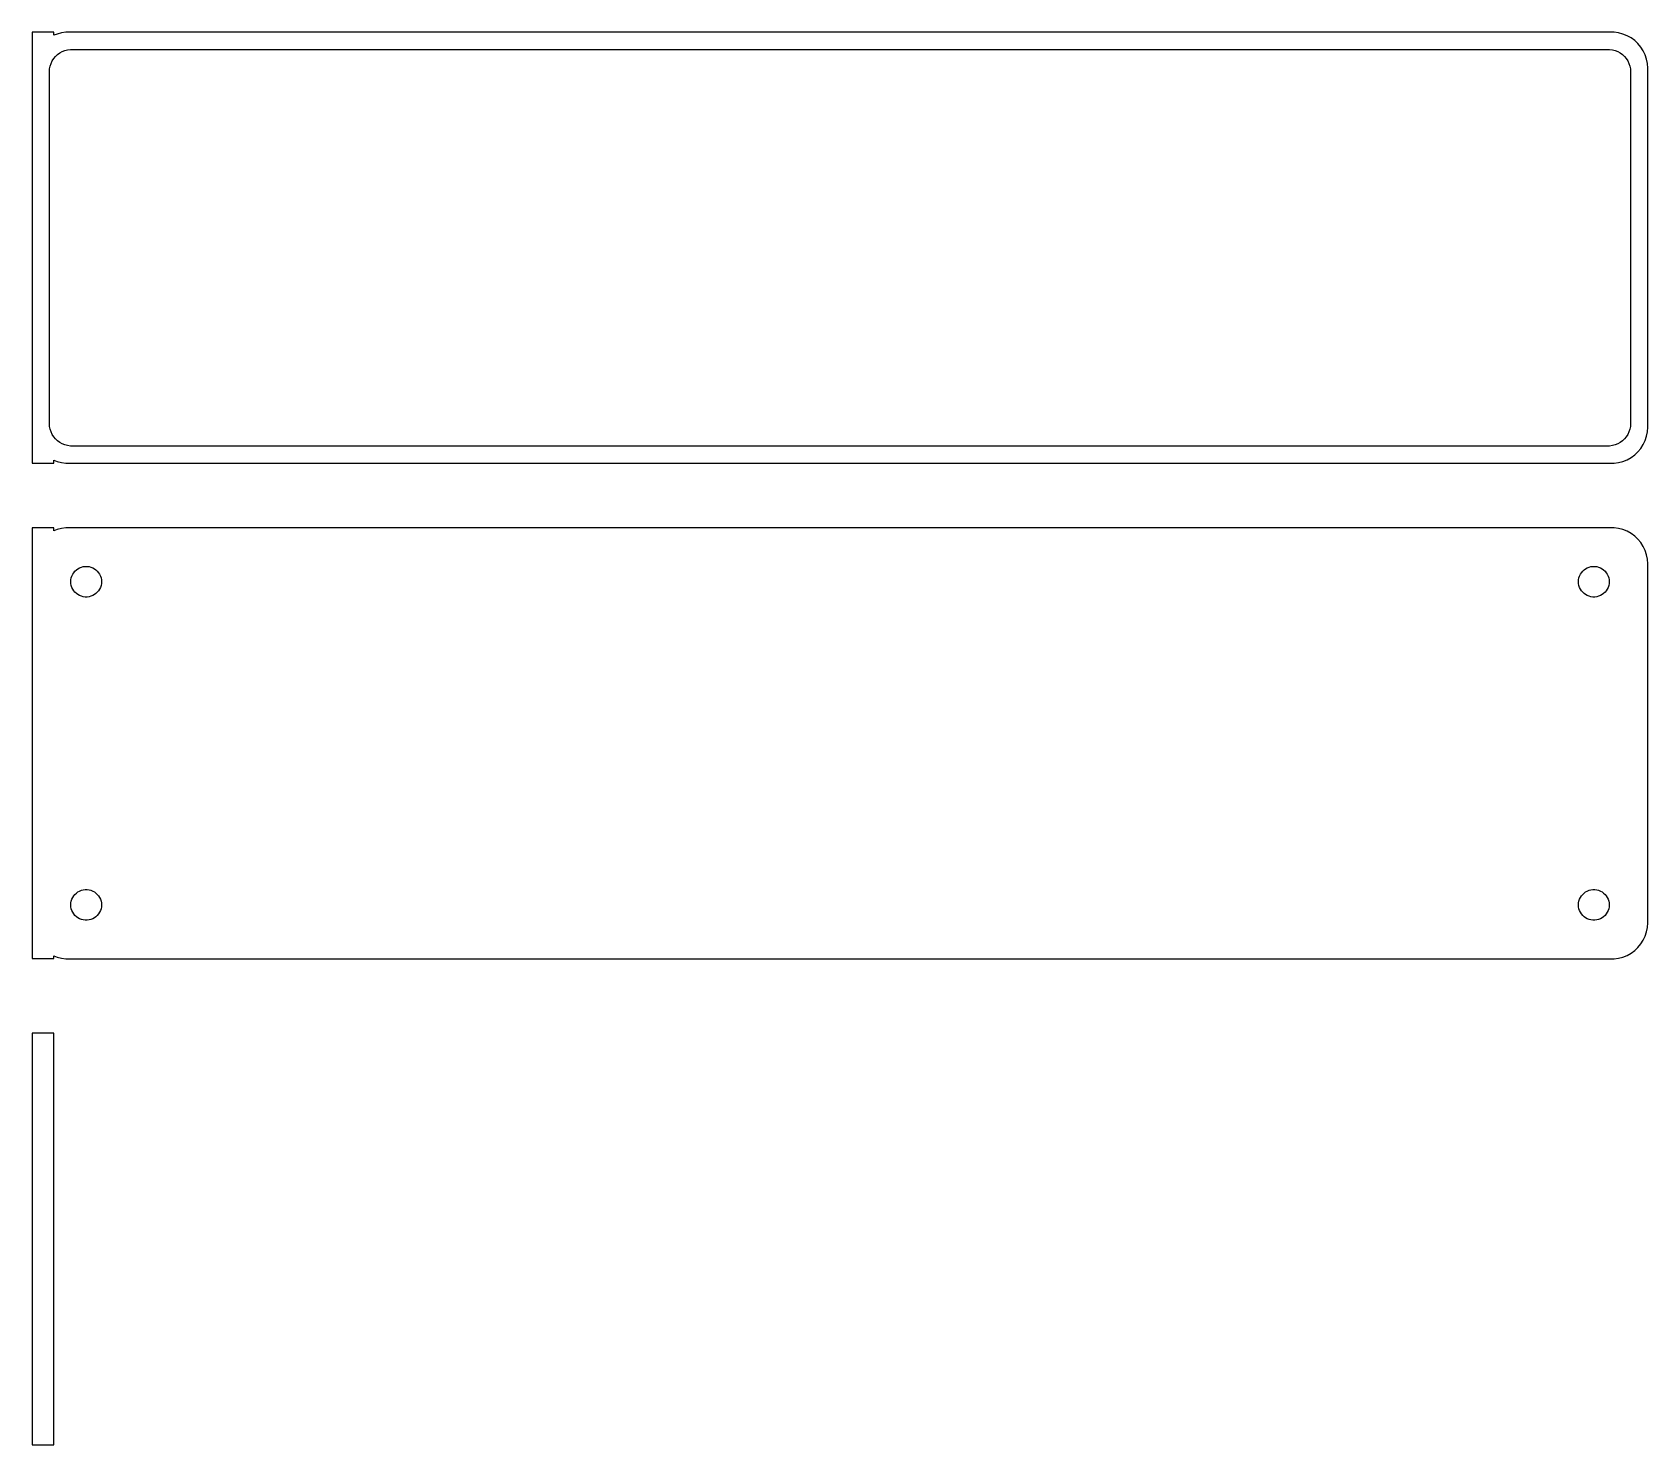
# Model space of a CAD drawing. Header units: metres. Extents: x -112 to 112, y 40 to 237.
import ezdxf

# ---------------------------------------------------------------- set-up
doc = ezdxf.new("R2010")
doc.units = ezdxf.units.M

msp = doc.modelspace()

# ---------------------------------------------------------------- linework, layer by layer
for p, q in [((-109.5, 236.99), (-112.5, 236.99)), ((-112.5, 236.99), (-112.5, 177.01)), ((-109.5, 236.575), (-109.5, 236.99)), ((-109.045, 236.755), (-109.5, 236.575)), ((-108.437, 236.911), (-109.045, 236.755)), ((-107.814, 236.99), (-108.437, 236.911)), ((107.814, 236.99), (-107.814, 236.99)), ((108.437, 236.911), (107.814, 236.99)), ((109.045, 236.755), (108.437, 236.911)), ((109.629, 236.524), (109.045, 236.755)), ((110.179, 236.222), (109.629, 236.524)), ((-108.984, 233.899), (-108.668, 234.128)), ((-108.668, 234.128), (-108.325, 234.317)), ((-108.325, 234.317), (-107.962, 234.461)), ((-107.962, 234.461), (-107.583, 234.558)), ((-107.583, 234.558), (-107.195, 234.607)), ((-107.195, 234.607), (107.195, 234.607)), ((107.195, 234.607), (107.583, 234.558)), ((107.583, 234.558), (107.962, 234.461)), ((107.962, 234.461), (108.325, 234.317)), ((108.325, 234.317), (108.668, 234.128)), ((108.668, 234.128), (108.984, 233.899)), ((110.687, 235.853), (110.179, 236.222)), ((111.145, 235.423), (110.687, 235.853)), ((111.545, 234.939), (111.145, 235.423)), ((111.882, 234.409), (111.545, 234.939)), ((112.149, 233.841), (111.882, 234.409)), ((-110.113, 231.5), (-110.088, 231.89)), ((-110.088, 231.89), (-110.015, 232.274)), ((-110.015, 232.274), (-109.894, 232.646)), ((-109.894, 232.646), (-109.728, 233)), ((-109.728, 233), (-109.518, 233.33)), ((-109.518, 233.33), (-109.269, 233.631)), ((-109.269, 233.631), (-108.984, 233.899)), ((108.984, 233.899), (109.269, 233.631)), ((109.269, 233.631), (109.518, 233.33)), ((109.518, 233.33), (109.728, 233)), ((109.728, 233), (109.894, 232.646)), ((109.894, 232.646), (110.015, 232.274)), ((110.015, 232.274), (110.088, 231.89)), ((110.088, 231.89), (110.113, 231.5)), ((112.343, 233.243), (112.149, 233.841)), ((112.461, 232.627), (112.343, 233.243)), ((112.5, 232), (112.461, 232.627)), ((112.5, 182), (112.5, 232)), ((-110.113, 182.5), (-110.113, 231.5)), ((110.113, 231.5), (110.113, 182.5)), ((-110.088, 182.11), (-110.113, 182.5)), ((110.113, 182.5), (110.088, 182.11)), ((-110.015, 181.726), (-110.088, 182.11)), ((-109.894, 181.354), (-110.015, 181.726)), ((-109.728, 181), (-109.894, 181.354)), ((-109.518, 180.67), (-109.728, 181)), ((-109.269, 180.369), (-109.518, 180.67)), ((-108.984, 180.101), (-109.269, 180.369)), ((-108.668, 179.872), (-108.984, 180.101)), ((108.984, 180.101), (108.668, 179.872)), ((109.269, 180.369), (108.984, 180.101)), ((109.518, 180.67), (109.269, 180.369)), ((109.728, 181), (109.518, 180.67)), ((109.894, 181.354), (109.728, 181)), ((110.015, 181.726), (109.894, 181.354)), ((110.088, 182.11), (110.015, 181.726)), ((111.882, 179.591), (112.149, 180.159)), ((112.149, 180.159), (112.343, 180.757)), ((112.343, 180.757), (112.461, 181.373)), ((112.461, 181.373), (112.5, 182)), ((-108.325, 179.683), (-108.668, 179.872)), ((-107.962, 179.539), (-108.325, 179.683)), ((-107.583, 179.442), (-107.962, 179.539)), ((-107.195, 179.393), (-107.583, 179.442)), ((107.195, 179.393), (-107.195, 179.393)), ((107.583, 179.442), (107.195, 179.393)), ((107.962, 179.539), (107.583, 179.442)), ((108.325, 179.683), (107.962, 179.539)), ((108.668, 179.872), (108.325, 179.683)), ((109.629, 177.476), (110.179, 177.778)), ((110.179, 177.778), (110.687, 178.147)), ((110.687, 178.147), (111.145, 178.577)), ((111.145, 178.577), (111.545, 179.061)), ((111.545, 179.061), (111.882, 179.591)), ((-112.5, 177.01), (-109.5, 177.01)), ((-109.5, 177.425), (-109.045, 177.245)), ((-109.5, 177.01), (-109.5, 177.425)), ((-109.045, 177.245), (-108.437, 177.089)), ((-108.437, 177.089), (-107.814, 177.01)), ((-107.814, 177.01), (107.814, 177.01)), ((107.814, 177.01), (108.437, 177.089)), ((108.437, 177.089), (109.045, 177.245)), ((109.045, 177.245), (109.629, 177.476)), ((-109.5, 167.979), (-112.5, 167.979)), ((-112.5, 167.979), (-112.5, 108.021)), ((-109.5, 167.575), (-109.5, 167.979)), ((-109.045, 167.755), (-109.5, 167.575)), ((-108.437, 167.911), (-109.045, 167.755)), ((-107.814, 167.99), (-108.437, 167.911)), ((107.814, 167.99), (-107.814, 167.99)), ((108.437, 167.911), (107.814, 167.99)), ((109.045, 167.755), (108.437, 167.911)), ((109.629, 167.524), (109.045, 167.755)), ((110.179, 167.222), (109.629, 167.524)), ((110.687, 166.853), (110.179, 167.222)), ((111.145, 166.423), (110.687, 166.853)), ((111.545, 165.939), (111.145, 166.423)), ((111.882, 165.409), (111.545, 165.939)), ((112.149, 164.841), (111.882, 165.409)), ((112.343, 164.243), (112.149, 164.841)), ((-106.557, 161.962), (-106.361, 162.145)), ((-106.361, 162.145), (-106.144, 162.303)), ((-106.144, 162.303), (-105.909, 162.432)), ((-105.909, 162.432), (-105.66, 162.531)), ((-105.66, 162.531), (-105.4, 162.597)), ((-105.4, 162.597), (-105.134, 162.631)), ((-105.134, 162.631), (-104.866, 162.631)), ((-104.866, 162.631), (-104.6, 162.597)), ((-104.6, 162.597), (-104.34, 162.531)), ((-104.34, 162.531), (-104.091, 162.432)), ((-104.091, 162.432), (-103.856, 162.303)), ((-103.856, 162.303), (-103.639, 162.145)), ((-103.639, 162.145), (-103.443, 161.962)), ((103.443, 161.962), (103.639, 162.145)), ((103.639, 162.145), (103.856, 162.303)), ((103.856, 162.303), (104.091, 162.432)), ((104.091, 162.432), (104.34, 162.531)), ((104.34, 162.531), (104.6, 162.597)), ((104.6, 162.597), (104.866, 162.631)), ((104.866, 162.631), (105.134, 162.631)), ((105.134, 162.631), (105.4, 162.597)), ((105.4, 162.597), (105.66, 162.531)), ((105.66, 162.531), (105.909, 162.432)), ((105.909, 162.432), (106.144, 162.303)), ((106.144, 162.303), (106.361, 162.145)), ((106.361, 162.145), (106.557, 161.962)), ((112.461, 163.627), (112.343, 164.243)), ((112.5, 163), (112.461, 163.627)), ((112.5, 113), (112.5, 163)), ((-107.135, 160.5), (-107.118, 160.768)), ((-107.118, 160.232), (-107.135, 160.5)), ((-107.118, 160.768), (-107.068, 161.031)), ((-107.068, 159.969), (-107.118, 160.232)), ((-107.068, 161.031), (-106.985, 161.286)), ((-106.985, 159.714), (-107.068, 159.969)), ((-106.985, 161.286), (-106.871, 161.529)), ((-106.871, 161.529), (-106.727, 161.755)), ((-106.727, 161.755), (-106.557, 161.962)), ((-103.443, 161.962), (-103.273, 161.755)), ((-103.273, 161.755), (-103.129, 161.529)), ((-103.129, 161.529), (-103.015, 161.286)), ((-103.015, 161.286), (-102.932, 161.031)), ((-102.932, 159.969), (-103.015, 159.714)), ((-102.932, 161.031), (-102.882, 160.768)), ((-102.882, 160.232), (-102.932, 159.969)), ((-102.882, 160.768), (-102.865, 160.5)), ((-102.865, 160.5), (-102.882, 160.232)), ((102.865, 160.5), (102.882, 160.768)), ((102.882, 160.232), (102.865, 160.5)), ((102.882, 160.768), (102.932, 161.031)), ((102.932, 159.969), (102.882, 160.232)), ((102.932, 161.031), (103.015, 161.286)), ((103.015, 159.714), (102.932, 159.969)), ((103.015, 161.286), (103.129, 161.529)), ((103.129, 161.529), (103.273, 161.755)), ((103.273, 161.755), (103.443, 161.962)), ((106.557, 161.962), (106.727, 161.755)), ((106.727, 161.755), (106.871, 161.529)), ((106.871, 161.529), (106.985, 161.286)), ((106.985, 161.286), (107.068, 161.031)), ((107.068, 159.969), (106.985, 159.714)), ((107.068, 161.031), (107.118, 160.768)), ((107.118, 160.232), (107.068, 159.969)), ((107.118, 160.768), (107.135, 160.5)), ((107.135, 160.5), (107.118, 160.232)), ((-106.871, 159.471), (-106.985, 159.714)), ((-106.727, 159.245), (-106.871, 159.471)), ((-106.557, 159.038), (-106.727, 159.245)), ((-106.361, 158.855), (-106.557, 159.038)), ((-106.144, 158.697), (-106.361, 158.855)), ((-105.909, 158.568), (-106.144, 158.697)), ((-105.66, 158.469), (-105.909, 158.568)), ((-105.4, 158.403), (-105.66, 158.469)), ((-105.134, 158.369), (-105.4, 158.403)), ((-104.866, 158.369), (-105.134, 158.369)), ((-104.6, 158.403), (-104.866, 158.369)), ((-104.34, 158.469), (-104.6, 158.403)), ((-104.091, 158.568), (-104.34, 158.469)), ((-103.856, 158.697), (-104.091, 158.568)), ((-103.639, 158.855), (-103.856, 158.697)), ((-103.443, 159.038), (-103.639, 158.855)), ((-103.273, 159.245), (-103.443, 159.038)), ((-103.129, 159.471), (-103.273, 159.245)), ((-103.015, 159.714), (-103.129, 159.471)), ((103.129, 159.471), (103.015, 159.714)), ((103.273, 159.245), (103.129, 159.471)), ((103.443, 159.038), (103.273, 159.245)), ((103.639, 158.855), (103.443, 159.038)), ((103.856, 158.697), (103.639, 158.855)), ((104.091, 158.568), (103.856, 158.697)), ((104.34, 158.469), (104.091, 158.568)), ((104.6, 158.403), (104.34, 158.469)), ((104.866, 158.369), (104.6, 158.403)), ((105.134, 158.369), (104.866, 158.369)), ((105.4, 158.403), (105.134, 158.369)), ((105.66, 158.469), (105.4, 158.403)), ((105.909, 158.568), (105.66, 158.469)), ((106.144, 158.697), (105.909, 158.568)), ((106.361, 158.855), (106.144, 158.697)), ((106.557, 159.038), (106.361, 158.855)), ((106.727, 159.245), (106.557, 159.038)), ((106.871, 159.471), (106.727, 159.245)), ((106.985, 159.714), (106.871, 159.471)), ((-106.557, 116.962), (-106.361, 117.145)), ((-106.361, 117.145), (-106.144, 117.303)), ((-106.144, 117.303), (-105.909, 117.432)), ((-105.909, 117.432), (-105.66, 117.531)), ((-105.66, 117.531), (-105.4, 117.597)), ((-105.4, 117.597), (-105.134, 117.631)), ((-105.134, 117.631), (-104.866, 117.631)), ((-104.866, 117.631), (-104.6, 117.597)), ((-104.6, 117.597), (-104.34, 117.531)), ((-104.34, 117.531), (-104.091, 117.432)), ((-104.091, 117.432), (-103.856, 117.303)), ((-103.856, 117.303), (-103.639, 117.145)), ((-103.639, 117.145), (-103.443, 116.962)), ((103.443, 116.962), (103.639, 117.145)), ((103.639, 117.145), (103.856, 117.303)), ((103.856, 117.303), (104.091, 117.432)), ((104.091, 117.432), (104.34, 117.531)), ((104.34, 117.531), (104.6, 117.597)), ((104.6, 117.597), (104.866, 117.631)), ((104.866, 117.631), (105.134, 117.631)), ((105.134, 117.631), (105.4, 117.597)), ((105.4, 117.597), (105.66, 117.531)), ((105.66, 117.531), (105.909, 117.432)), ((105.909, 117.432), (106.144, 117.303)), ((106.144, 117.303), (106.361, 117.145)), ((106.361, 117.145), (106.557, 116.962)), ((-107.135, 115.5), (-107.118, 115.768)), ((-107.118, 115.232), (-107.135, 115.5)), ((-107.118, 115.768), (-107.068, 116.031)), ((-107.068, 114.969), (-107.118, 115.232)), ((-107.068, 116.031), (-106.985, 116.286)), ((-106.985, 114.714), (-107.068, 114.969)), ((-106.985, 116.286), (-106.871, 116.529)), ((-106.871, 116.529), (-106.727, 116.755)), ((-106.727, 116.755), (-106.557, 116.962)), ((-103.443, 116.962), (-103.273, 116.755)), ((-103.273, 116.755), (-103.129, 116.529)), ((-103.129, 116.529), (-103.015, 116.286)), ((-103.015, 116.286), (-102.932, 116.031)), ((-102.932, 114.969), (-103.015, 114.714)), ((-102.932, 116.031), (-102.882, 115.768)), ((-102.882, 115.232), (-102.932, 114.969)), ((-102.882, 115.768), (-102.865, 115.5)), ((-102.865, 115.5), (-102.882, 115.232)), ((102.865, 115.5), (102.882, 115.768)), ((102.882, 115.232), (102.865, 115.5)), ((102.882, 115.768), (102.932, 116.031)), ((102.932, 114.969), (102.882, 115.232)), ((102.932, 116.031), (103.015, 116.286)), ((103.015, 114.714), (102.932, 114.969)), ((103.015, 116.286), (103.129, 116.529)), ((103.129, 116.529), (103.273, 116.755)), ((103.273, 116.755), (103.443, 116.962)), ((106.557, 116.962), (106.727, 116.755)), ((106.727, 116.755), (106.871, 116.529)), ((106.871, 116.529), (106.985, 116.286)), ((106.985, 116.286), (107.068, 116.031)), ((107.068, 114.969), (106.985, 114.714)), ((107.068, 116.031), (107.118, 115.768)), ((107.118, 115.232), (107.068, 114.969)), ((107.118, 115.768), (107.135, 115.5)), ((107.135, 115.5), (107.118, 115.232)), ((-106.871, 114.471), (-106.985, 114.714)), ((-106.727, 114.245), (-106.871, 114.471)), ((-106.557, 114.038), (-106.727, 114.245)), ((-106.361, 113.855), (-106.557, 114.038)), ((-106.144, 113.697), (-106.361, 113.855)), ((-105.909, 113.568), (-106.144, 113.697)), ((-105.66, 113.469), (-105.909, 113.568)), ((-105.4, 113.403), (-105.66, 113.469)), ((-105.134, 113.369), (-105.4, 113.403)), ((-104.866, 113.369), (-105.134, 113.369)), ((-104.6, 113.403), (-104.866, 113.369)), ((-104.34, 113.469), (-104.6, 113.403)), ((-104.091, 113.568), (-104.34, 113.469)), ((-103.856, 113.697), (-104.091, 113.568)), ((-103.639, 113.855), (-103.856, 113.697)), ((-103.443, 114.038), (-103.639, 113.855)), ((-103.273, 114.245), (-103.443, 114.038)), ((-103.129, 114.471), (-103.273, 114.245)), ((-103.015, 114.714), (-103.129, 114.471)), ((103.129, 114.471), (103.015, 114.714)), ((103.273, 114.245), (103.129, 114.471)), ((103.443, 114.038), (103.273, 114.245)), ((103.639, 113.855), (103.443, 114.038)), ((103.856, 113.697), (103.639, 113.855)), ((104.091, 113.568), (103.856, 113.697)), ((104.34, 113.469), (104.091, 113.568)), ((104.6, 113.403), (104.34, 113.469)), ((104.866, 113.369), (104.6, 113.403)), ((105.134, 113.369), (104.866, 113.369)), ((105.4, 113.403), (105.134, 113.369)), ((105.66, 113.469), (105.4, 113.403)), ((105.909, 113.568), (105.66, 113.469)), ((106.144, 113.697), (105.909, 113.568)), ((106.361, 113.855), (106.144, 113.697)), ((106.557, 114.038), (106.361, 113.855)), ((106.727, 114.245), (106.557, 114.038)), ((106.871, 114.471), (106.727, 114.245)), ((106.985, 114.714), (106.871, 114.471)), ((112.461, 112.373), (112.5, 113)), ((111.545, 110.061), (111.882, 110.591)), ((111.882, 110.591), (112.149, 111.159)), ((112.149, 111.159), (112.343, 111.757)), ((112.343, 111.757), (112.461, 112.373)), ((-112.5, 108.021), (-109.5, 108.021)), ((-109.5, 108.021), (-109.5, 108.425)), ((-109.5, 108.425), (-109.045, 108.245)), ((-109.045, 108.245), (-108.437, 108.089)), ((-108.437, 108.089), (-107.814, 108.01)), ((-107.814, 108.01), (107.814, 108.01)), ((107.814, 108.01), (108.437, 108.089)), ((108.437, 108.089), (109.045, 108.245)), ((109.045, 108.245), (109.629, 108.476)), ((109.629, 108.476), (110.179, 108.778)), ((110.179, 108.778), (110.687, 109.147)), ((110.687, 109.147), (111.145, 109.577)), ((111.145, 109.577), (111.545, 110.061)), ((-109.5, 97.653), (-112.5, 97.653)), ((-112.5, 97.653), (-112.5, 40.347)), ((-109.5, 40.347), (-109.5, 97.653)), ((-112.5, 40.347), (-109.5, 40.347))]:
    msp.add_line(p, q)

doc.saveas('drawing.dxf')
